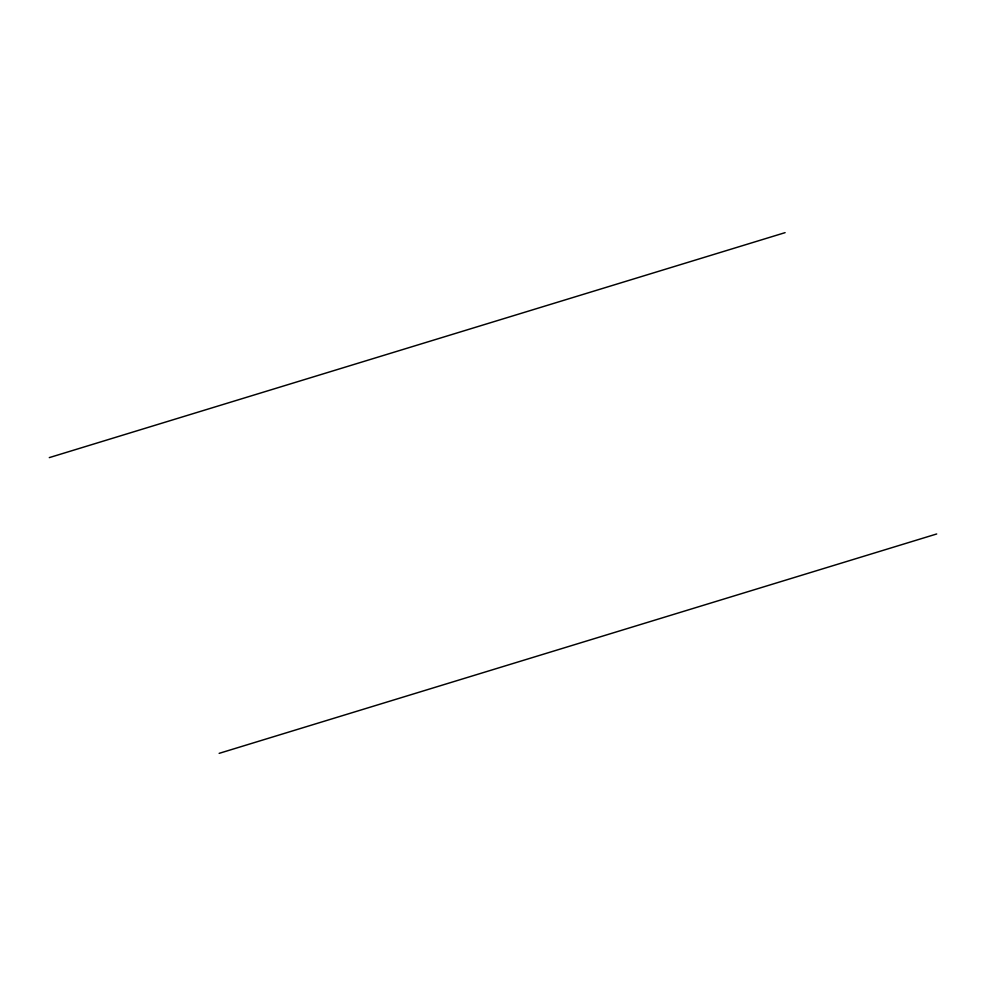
<?xml version="1.0" encoding="UTF-8"?>
<svg xmlns="http://www.w3.org/2000/svg" width="986" height="986" viewBox="0 0 986 986"><rect width="100%" height="100%" fill="white"/><g stroke="black" fill="none" stroke-linecap="round" stroke-linejoin="round"><path stroke-width="1.48" d="M49.3 457.615L785.102 232.647M219.151 753.353L936.7 533.968"/></g></svg>
